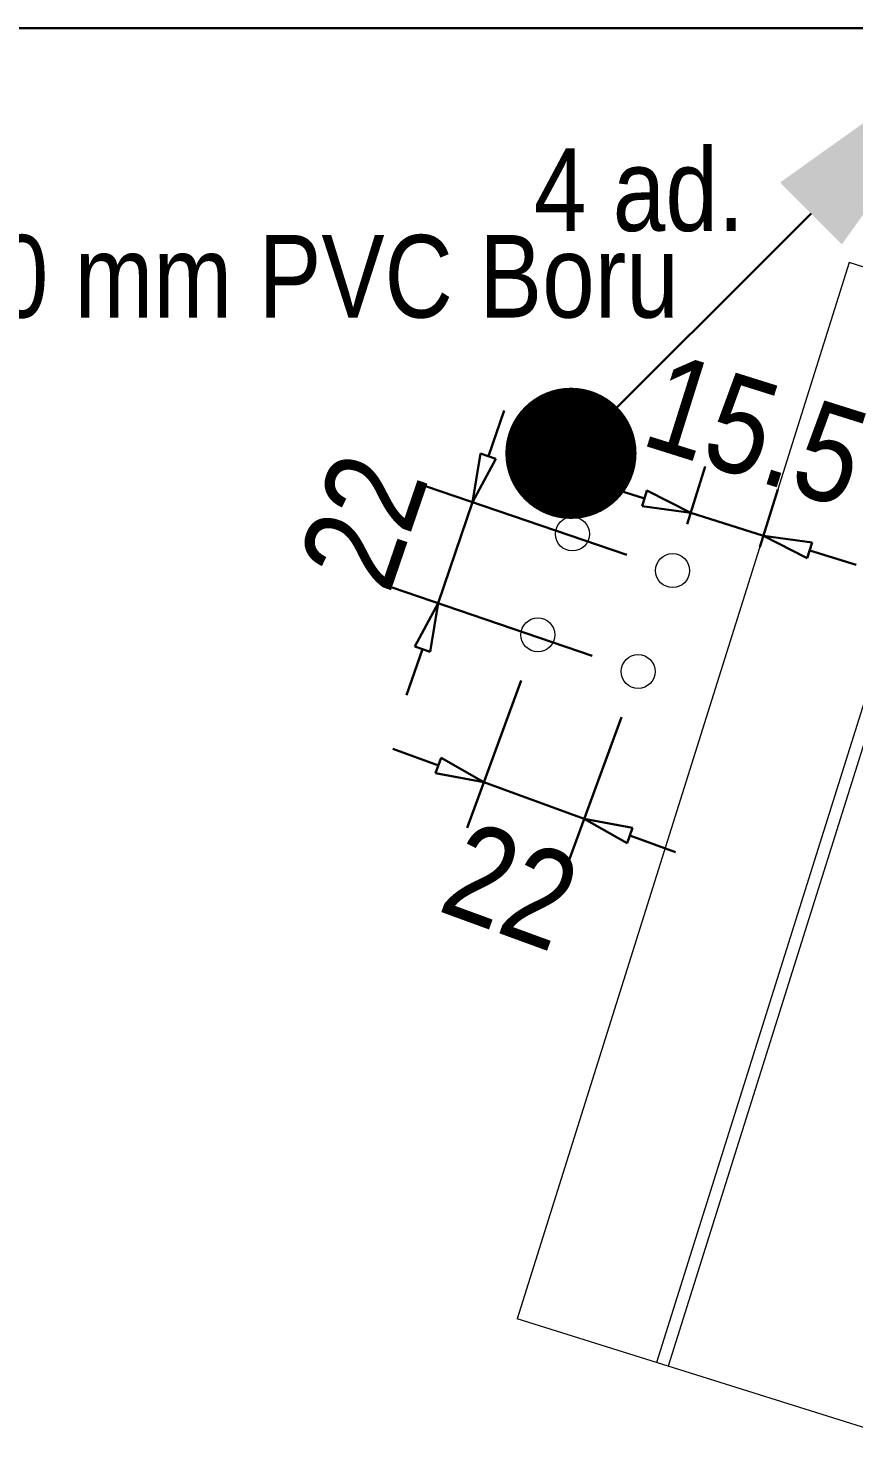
# Model space of a CAD drawing. Header units: metres. Extents: x -17822 to 152406, y -4219 to 19791.
# Drawn here: x 116512.6 to 116682.7, y 6409.2 to 6697.7 of the extents above; entities that cross this region are included whole.
import ezdxf

# ---------------------------------------------------------------- set-up
doc = ezdxf.new("R2010")
doc.units = ezdxf.units.M
doc.header["$LTSCALE"] = 100
doc.header["$MEASUREMENT"] = 0
doc.layers.get('0').update_dxf_attribs({"color": 9, "lineweight": 9})
for name, color, linetype, lineweight in [('Chiller', 32, 'Continuous', 9), ('E-AŞAĞI İNEN HAT', 7, 'Continuous', 30), ('E-KABLO', 7, 'Continuous', 30), ('E-YAZI', 7, 'Continuous', 30), ('TEKSAN', 7, 'Continuous', 9)]:
    doc.layers.add(name, color=color, linetype=linetype, lineweight=lineweight)
doc.styles.add('MuuM_TEXT-STANDART', font='ARIALN.TTF')
doc.styles.get("Standard").update_dxf_attribs({"font": 'ARIALN.TTF'})
doc.dimstyles.new('rota-tek', dxfattribs={"dimscale": 20, "dimtxt": 1, "dimasz": 0.5, "dimexe": 0.5, "dimexo": 0.5, "dimgap": 0.5, "dimtad": 1, "dimdec": 1, "dimrnd": 0.5, "dimdsep": 46, "dimtxsty": 'MuuM_TEXT-STANDART', "dimblk": 'CLOSEDBLANK', "dimcen": 0, "dimdle": 0.15, "dimclrd": 256, "dimclre": 256, "dimclrt": 256, "dimadec": 0, "dimazin": 0, "dimtfac": 5, "dimtdec": 1, "dimtix": 1, "dimtmove": 2, "dimatfit": 3, "dimfxl": 3, "dimfxlon": 1, "dimtolj": 1, "dimlwd": -1, "dimlwe": -1, "dimarcsym": 0})

# ---------------------------------------------------------------- blocks, each defined once
blk = doc.blocks.new('Chiller')
at = {"layer": 'Chiller', "linetype": 'Continuous'}
for p, q in [((68.37, 217.51), (0, 0)), ((99.44, 207.74), (68.37, 217.51)), ((97.04, 208.5), (28.66, -9.01)), ((99.44, 207.74), (31.07, -9.77)), ((31.07, -9.77), (0, 0)), ((72.22, -22.7), (31.07, -9.77))]:
    blk.add_line(p, q, dxfattribs=at)
blk = doc.blocks.new('_ClosedBlank')
at = {"color": 0, "linetype": 'ByBlock', "lineweight": -2}
for p, q in [((-1, 0.167), (0, 0)), ((-1, 0.167), (-1, -0.167)), ((0, 0), (-1, -0.167))]:
    blk.add_line(p, q, dxfattribs=at)
blk = doc.blocks.new('*D537')
at = {"layer": 'E-YAZI', "transparency": 16777216}
for p, q in [((116648.34, 6595.5), (116652.07, 6607.38)), ((116639.54, 6600.84), (116630, 6603.84)), ((116663.29, 6590.8), (116667.02, 6602.68)), ((116649.08, 6597.84), (116664.02, 6593.14)), ((116673.56, 6590.14), (116683.1, 6587.14))]:
    blk.add_line(p, q, dxfattribs=at)
at = {"layer": 'E-YAZI', "transparency": 16777216, "xscale": 10, "yscale": 10, "zscale": 10}
for p, rotation in [((116649.08, 6597.84), 342.5492549336344), ((116664.02, 6593.14), 162.5492549336344)]:
    blk.add_blockref('_ClosedBlank', p, dxfattribs=dict(at, rotation=rotation))
at = {"layer": 'E-YAZI', "transparency": 16777216, "insert": (116662.61, 6614.77), "char_height": 20, "attachment_point": 5, "rotation": 342.5493, "style": 'MuuM_TEXT-STANDART'}
blk.add_mtext('\\A1;15.5', dxfattribs=at)
blk = doc.blocks.new('*D538')
at = {"layer": 'E-YAZI', "transparency": 16777216}
for p, q in [((116607.39, 6609.51), (116610.63, 6618.97)), ((116635.88, 6589.19), (116594.69, 6603.29)), ((116597.05, 6579.27), (116604.15, 6600.05)), ((116628.77, 6568.42), (116587.58, 6582.51)), ((116593.81, 6569.81), (116590.57, 6560.35))]:
    blk.add_line(p, q, dxfattribs=at)
at = {"layer": 'E-YAZI', "transparency": 16777216, "xscale": 10, "yscale": 10, "zscale": 10}
for p, rotation in [((116604.15, 6600.05), 251.1106659189117), ((116597.05, 6579.27), 71.11066591891176)]:
    blk.add_blockref('_ClosedBlank', p, dxfattribs=dict(at, rotation=rotation))
at = {"layer": 'E-YAZI', "transparency": 16777216, "insert": (116581.64, 6596.15), "char_height": 20, "attachment_point": 5, "rotation": 71.1107, "style": 'MuuM_TEXT-STANDART'}
blk.add_mtext('\\A1;22', dxfattribs=at)
blk = doc.blocks.new('*D539')
at = {"layer": 'E-YAZI', "transparency": 16777216}
for p, q in [((116614.15, 6563.34), (116603.05, 6533)), ((116634.8, 6555.79), (116623.69, 6525.44)), ((116597.1, 6545.82), (116587.7, 6549.26)), ((116606.49, 6542.39), (116627.13, 6534.83)), ((116636.52, 6531.4), (116645.91, 6527.96))]:
    blk.add_line(p, q, dxfattribs=at)
at = {"layer": 'E-YAZI', "transparency": 16777216, "xscale": 10, "yscale": 10, "zscale": 10}
for p, rotation in [((116606.49, 6542.39), 339.9022261008174), ((116627.13, 6534.83), 159.9022261008174)]:
    blk.add_blockref('_ClosedBlank', p, dxfattribs=dict(at, rotation=rotation))
at = {"layer": 'E-YAZI', "transparency": 16777216, "insert": (116612.03, 6521.06), "char_height": 20, "attachment_point": 5, "rotation": 339.9022, "style": 'MuuM_TEXT-STANDART'}
blk.add_mtext('\\A1;22', dxfattribs=at)
blk = doc.blocks.new('100_AŞAĞI İNEN HAT')
at = {"layer": 'E-AŞAĞI İNEN HAT', "color": 3, "linetype": 'Continuous'}
blk.add_line((-2.472, -2.471), (0, 0), dxfattribs=at)
at = {"layer": 'E-AŞAĞI İNEN HAT', "color": 4, "linetype": 'Continuous', "const_width": 0.675}
blk.add_lwpolyline([(-0.338, 0, 1), (0.338, 0, 1)], format="xyb", close=True, dxfattribs=at)
at = {"layer": 'E-AŞAĞI İNEN HAT', "color": 3, "linetype": 'Continuous'}
blk.add_solid([(-2.154, -2.789), (-2.79, -2.152), (-4.382, -4.379)], dxfattribs=at)

msp = doc.modelspace()

# ---------------------------------------------------------------- linework, layer by layer
at = {"layer": 'E-KABLO'}
msp.add_line((116172.4, 6697.71), (116712.04, 6697.71), dxfattribs=at)
at = {"layer": 'TEKSAN', "color": 2}
for centre in [(116624.7, 6593.51), (116645.34, 6585.96), (116617.59, 6572.73), (116638.23, 6565.18)]:
    msp.add_circle(centre, 3.5, dxfattribs=at)

# ---------------------------------------------------------------- block references
at = {"color": 2}
msp.add_blockref('Chiller', (116613.33, 6431.9), dxfattribs=at)
at = {"layer": 'E-AŞAĞI İNEN HAT', "xscale": 20, "yscale": 20, "zscale": 20, "rotation": 180}
msp.add_blockref('100_AŞAĞI İNEN HAT', (116624.4, 6610.12), dxfattribs=at)

# ---------------------------------------------------------------- texts
at = {"layer": 'TEKSAN', "color": 2, "char_height": 17, "attachment_point": 5}
for s, insert in [('\\A1;4 ad.', (116638.43, 6664.29)), ('\\A1;Q70 mm PVC Boru', (116563.29, 6644.25))]:
    msp.add_mtext(s, dxfattribs=dict(at, insert=insert))

# ---------------------------------------------------------------- dimensions: what is measured, and where the dimension line sits
at = {"layer": 'E-YAZI', "color": 2}
for p1, p2, distance, picture, middle in [((116645.34, 6585.96), (116660.29, 6581.26), 12.45, '*D537', (116662.61, 6614.77)), ((116638.23, 6565.18), (116645.34, 6585.96), 43.53, '*D538', (116581.64, 6596.15))]:
    dim = msp.add_aligned_dim(p1=p1, p2=p2, distance=distance, dimstyle='rota-tek', dxfattribs=at)
    dim.commit()
    dim.dimension.update_dxf_attribs({"geometry": picture, "text_midpoint": middle})
dim = msp.add_linear_dim(base=(116627.13, 6534.83), p1=(116617.59, 6572.73), p2=(116638.23, 6565.18), angle=339.9022, dimstyle='rota-tek', dxfattribs=at)
dim.commit()
dim.dimension.update_dxf_attribs({"geometry": '*D539', "text_midpoint": (116612.03, 6521.06), "dimtype": 161})

doc.saveas('drawing.dxf')
